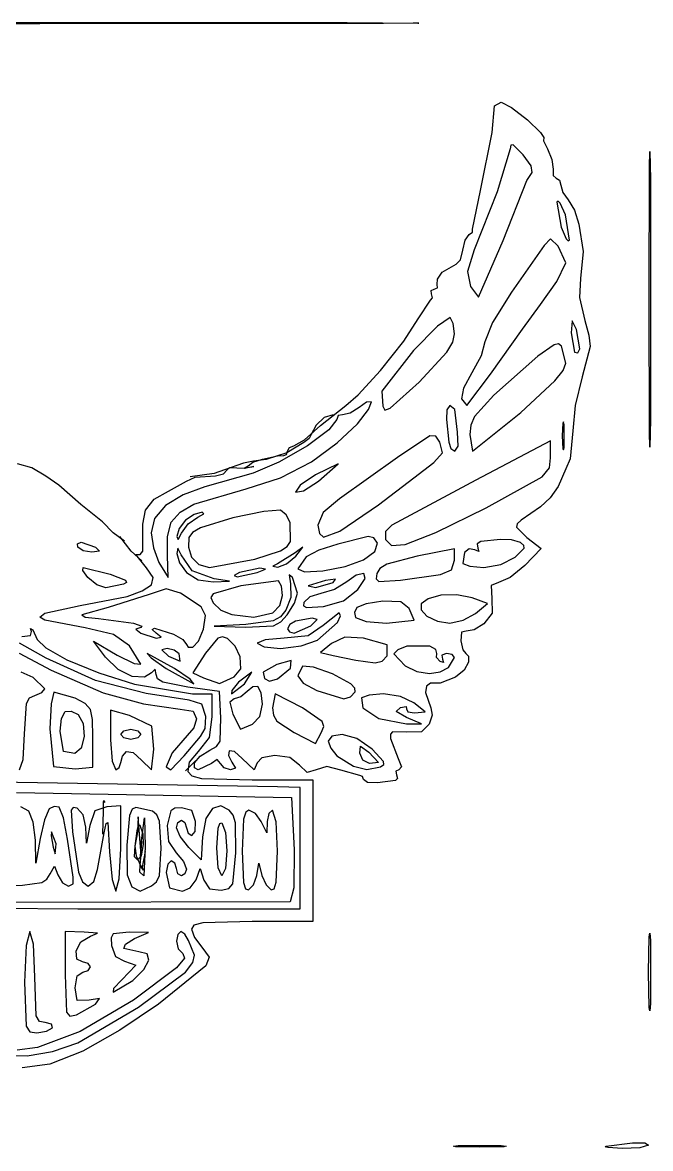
# Model space of a CAD drawing. Extents: x 0.1 to 70.5, y -0.1 to 62.7.
# Drawn here: x 35.4 to 70.5, y -0.1 to 62.7 of the extents above; entities that cross this region are included whole.
import ezdxf

# ---------------------------------------------------------------- set-up
doc = ezdxf.new("R2010")
doc.units = 0

msp = doc.modelspace()

# ---------------------------------------------------------------- linework, layer by layer
at = {"layer": 'Layer 1', "color": 4}
for p, q in [((36.406667, 62.653766), (17.225699, 62.675788)), ((19.261668, 62.728735), (53.551667, 62.728735)), ((55.587635, 62.675788), (36.406667, 62.653766)), ((53.551667, 62.728735), (57.503053, 62.699626)), ((57.243534, 62.686894), (55.587635, 62.675788)), ((57.552236, 62.693076), (57.243534, 62.686894)), ((57.503053, 62.699626), (57.552236, 62.693076)), ((61.654244, 56.590443), (61.776116, 58.072109)), ((61.776116, 58.072109), (62.159444, 58.283555)), ((62.159444, 58.283555), (62.734538, 57.993304)), ((62.734538, 57.993304), (63.621821, 57.295777)), ((63.621821, 57.295777), (64.347055, 56.598315)), ((61.000239, 53.354511), (61.654244, 56.590443)), ((64.347055, 56.598315), (64.532538, 56.30822)), ((64.532538, 56.30822), (64.509177, 56.121689)), ((64.509177, 56.121689), (64.732298, 55.67322)), ((62.662252, 55.67619), (61.920518, 53.277301)), ((62.699745, 55.877303), (62.662252, 55.67619)), ((62.817581, 55.897127), (62.699745, 55.877303)), ((63.389239, 55.350344), (62.817581, 55.897127)), ((63.827903, 54.723269), (63.389239, 55.350344)), ((64.732298, 55.67322), (64.988887, 55.079672)), ((70.427529, 54.775842), (70.439532, 55.42321)), ((70.439532, 55.42321), (70.453292, 55.524668)), ((70.453292, 55.524668), (70.484752, 53.979887)), ((63.87421, 54.362566), (63.827903, 54.723269)), ((64.988887, 55.079672), (65.045996, 54.544331)), ((70.403728, 47.277109), (70.427529, 54.775842)), ((63.582987, 53.909331), (63.87421, 54.362566)), ((65.045996, 54.544331), (65.061574, 54.195522)), ((65.061574, 54.195522), (65.218304, 54.050443)), ((65.218304, 54.050443), (65.399988, 53.93201)), ((62.26808, 50.571831), (63.582987, 53.909331)), ((65.399988, 53.93201), (65.475556, 53.647268)), ((65.475556, 53.647268), (65.597209, 53.240873)), ((70.484752, 53.979887), (70.484752, 40.574331)), ((60.559428, 51.191394), (61.000239, 53.354511)), ((61.920518, 53.277301), (60.649423, 50.044463)), ((65.597209, 53.240873), (65.889691, 52.829957)), ((65.889691, 52.829957), (66.236502, 52.259416)), ((65.339043, 52.764665), (65.265641, 52.712347)), ((65.265641, 52.712347), (65.49896, 51.301235)), ((65.451885, 52.648151), (65.339043, 52.764665)), ((65.734373, 52.001872), (65.451885, 52.648151)), ((66.236502, 52.259416), (66.48877, 51.469243)), ((65.967692, 50.590761), (65.734373, 52.001872)), ((65.734373, 52.001872), (65.734373, 52.001872)), ((60.371313, 50.89088), (60.554439, 51.021778)), ((60.554439, 51.021778), (60.559428, 51.191394)), ((65.49896, 51.301235), (65.781448, 50.654956)), ((66.48877, 51.469243), (66.733773, 49.95822)), ((60.016777, 50.020308), (60.139299, 50.592527)), ((60.139299, 50.592527), (60.371313, 50.89088)), ((60.890381, 47.395638), (62.26808, 50.571831)), ((62.26808, 50.571831), (62.26808, 50.571831)), ((64.548351, 50.293216), (62.723889, 47.677068)), ((64.903814, 50.656611), (64.548351, 50.293216)), ((65.324462, 50.257057), (64.903814, 50.656611)), ((65.781448, 50.654956), (65.894291, 50.538442)), ((65.894291, 50.538442), (65.967692, 50.590761)), ((59.887603, 49.478383), (60.016777, 50.020308)), ((60.649423, 50.044463), (60.278539, 48.835852)), ((65.757778, 49.313794), (65.324462, 50.257057)), ((66.733773, 49.95822), (66.579832, 48.44145)), ((58.860899, 48.806579), (59.639604, 49.252864)), ((59.639604, 49.252864), (59.887603, 49.478383)), ((65.263889, 48.271509), (65.757778, 49.313794)), ((58.575174, 48.101023), (58.592956, 48.415311)), ((58.592956, 48.415311), (58.860899, 48.806579)), ((60.278539, 48.835852), (60.440302, 47.997159)), ((66.579832, 48.44145), (66.532204, 47.378859)), ((58.244015, 47.765732), (58.42, 47.841554)), ((58.26399, 47.583436), (58.244015, 47.765732)), ((58.42, 47.841554), (58.59574, 47.917773)), ((58.59574, 47.917773), (58.575174, 48.101023)), ((60.440302, 47.997159), (60.890381, 47.395638)), ((64.346667, 46.98829), (65.263889, 48.271509)), ((57.527828, 46.188387), (58.201329, 47.230658)), ((58.201329, 47.230658), (58.311389, 47.373334)), ((58.311389, 47.373334), (58.26399, 47.583436)), ((62.723889, 47.677068), (61.677462, 45.996736)), ((66.532204, 47.378859), (66.815442, 46.096983)), ((70.427529, 39.778377), (70.403728, 47.277109)), ((70.403728, 47.277109), (70.403728, 47.277109)), ((63.335628, 45.615071), (64.346667, 46.98829)), ((56.722464, 44.952928), (57.527828, 46.188387)), ((59.303302, 46.26669), (58.600951, 45.786008)), ((59.476747, 45.935627), (59.303302, 46.26669)), ((59.548889, 45.352808), (59.476747, 45.935627)), ((61.677462, 45.996736), (61.242222, 44.912012)), ((66.110019, 46.081689), (66.05789, 45.419146)), ((66.350605, 45.601376), (66.110019, 46.081689)), ((66.815442, 46.096983), (67.052178, 45.282478)), ((58.600951, 45.786008), (57.257191, 44.417183)), ((59.448561, 44.894569), (59.548889, 45.352808)), ((59.548889, 45.352808), (59.548889, 45.352808)), ((61.561224, 43.114331), (63.335628, 45.615071)), ((66.05789, 45.419146), (66.251667, 44.335494)), ((66.544385, 44.517723), (66.350605, 45.601376)), ((66.350605, 45.601376), (66.350605, 45.601376)), ((67.052178, 45.282478), (67.115609, 44.653504)), ((55.419924, 43.313257), (56.722464, 44.952928)), ((59.116718, 44.335129), (59.448561, 44.894569)), ((61.242222, 44.912012), (61.030201, 44.133047)), ((65.102902, 44.745261), (64.200049, 44.10682)), ((65.358911, 44.791301), (65.102902, 44.745261)), ((65.522221, 44.671264), (65.358911, 44.791301)), ((65.753457, 43.714313), (65.522221, 44.671264)), ((67.115609, 44.653504), (66.679468, 42.957086)), ((57.257191, 44.417183), (55.484889, 42.165391)), ((57.573333, 42.660299), (59.116718, 44.335129)), ((61.030201, 44.133047), (60.52045, 43.187842)), ((64.200049, 44.10682), (61.750171, 41.935305)), ((66.251667, 44.335494), (66.424965, 44.300969)), ((66.424965, 44.300969), (66.544385, 44.517723)), ((65.603108, 43.318241), (65.753457, 43.714313)), ((54.167054, 41.946172), (55.419924, 43.313257)), ((60.52045, 43.187842), (60.054313, 42.323029)), ((60.23507, 41.350443), (61.561224, 43.114331)), ((61.561224, 43.114331), (61.561224, 43.114331)), ((63.241324, 40.962647), (65.140978, 42.734916)), ((65.140978, 42.734916), (65.603108, 43.318241)), ((66.679468, 42.957086), (66.281933, 41.349672)), ((55.484889, 42.165391), (55.555444, 41.322389)), ((55.963308, 41.206919), (57.573333, 42.660299)), ((60.054313, 42.323029), (59.94715, 41.737347)), ((53.481111, 41.36608), (54.167054, 41.946172)), ((54.644688, 41.536102), (54.22372, 41.242864)), ((54.911351, 41.566498), (54.644688, 41.536102)), ((54.747533, 41.142229), (54.911351, 41.566498)), ((59.94715, 41.737347), (60.23507, 41.350443)), ((61.750171, 41.935305), (60.662071, 40.747096)), ((52.07, 40.233389), (53.481111, 41.36608)), ((52.786111, 40.841808), (52.269866, 40.691119)), ((53.304767, 40.844779), (53.051892, 40.797809)), ((53.734802, 40.927756), (53.304767, 40.844779)), ((54.22372, 41.242864), (53.734802, 40.927756)), ((54.13351, 40.342337), (54.747533, 41.142229)), ((55.555444, 41.322389), (55.655206, 41.099113)), ((55.655206, 41.099113), (55.963308, 41.206919)), ((59.123229, 41.12246), (59.110285, 40.574331)), ((59.283575, 41.350443), (59.123229, 41.12246)), ((59.559548, 41.138776), (59.283575, 41.350443)), ((59.723683, 39.868776), (59.559548, 41.138776)), ((60.560212, 38.810443), (63.241324, 40.962647)), ((63.241324, 40.962647), (63.241324, 40.962647)), ((66.281933, 41.349672), (66.148475, 39.939331)), ((51.169094, 39.443242), (52.07, 40.233389)), ((51.822861, 40.263857), (51.541739, 39.732207)), ((52.269866, 40.691119), (51.822861, 40.263857)), ((52.98891, 40.569268), (52.536785, 39.991342)), ((53.051892, 40.797809), (52.98891, 40.569268)), ((52.992774, 39.277309), (54.13351, 40.342337)), ((59.110285, 40.574331), (59.234488, 39.304331)), ((60.453167, 40.267619), (60.395556, 39.748083)), ((60.662071, 40.747096), (60.453167, 40.267619)), ((65.58835, 40.367515), (65.552422, 39.657109)), ((65.627239, 40.438457), (65.58835, 40.367515)), ((65.674728, 40.292109), (65.627239, 40.438457)), ((65.674728, 39.022109), (65.674728, 40.292109)), ((65.674728, 40.292109), (65.674728, 40.292109)), ((70.484752, 40.574331), (70.453292, 39.029551)), ((52.536785, 39.991342), (51.348313, 39.104363)), ((51.541739, 39.732207), (51.434009, 39.511887)), ((58.17892, 39.655624), (56.366001, 38.447976)), ((58.50796, 39.641851), (58.17892, 39.655624)), ((58.731904, 39.319426), (58.50796, 39.641851)), ((59.755924, 39.09015), (59.723683, 39.868776)), ((59.723683, 39.868776), (59.723683, 39.868776)), ((60.395556, 39.748083), (60.560212, 38.810443)), ((65.552422, 39.657109), (65.58835, 38.946703)), ((66.148475, 39.939331), (66.004423, 38.387109)), ((70.439532, 39.131009), (70.427529, 39.778377)), ((51.348313, 39.104363), (49.750065, 38.201741)), ((51.148584, 39.300607), (50.185334, 38.722657)), ((50.235556, 38.810443), (50.339184, 39.013829)), ((50.339184, 39.013829), (50.588333, 39.10651)), ((50.588333, 39.10651), (51.169094, 39.443242)), ((51.434009, 39.511887), (51.148584, 39.300607)), ((51.562601, 38.215582), (52.992774, 39.277309)), ((58.88036, 38.722262), (58.731904, 39.319426)), ((59.234488, 39.304331), (59.34688, 38.955522)), ((59.571913, 38.810443), (59.755924, 39.09015)), ((64.911111, 39.385914), (60.742102, 37.193178)), ((64.911111, 38.444774), (64.911111, 39.385914)), ((65.627239, 38.875762), (65.674728, 39.022109)), ((70.453292, 39.029551), (70.439532, 39.131009)), ((48.301445, 38.195659), (48.824444, 38.357976)), ((49.029434, 38.337357), (48.337876, 38.257076)), ((48.824444, 38.357976), (49.671111, 38.540669)), ((50.185334, 38.722657), (49.029434, 38.337357)), ((49.671111, 38.540669), (50.023889, 38.561641)), ((50.023889, 38.561641), (50.173378, 38.62094)), ((50.173378, 38.62094), (50.235556, 38.810443)), ((56.366001, 38.447976), (53.128333, 36.155631)), ((58.387014, 38.17921), (58.88036, 38.722262)), ((59.34688, 38.955522), (59.571913, 38.810443)), ((64.843698, 37.874643), (64.911111, 38.444774)), ((65.58835, 38.946703), (65.627239, 38.875762)), ((66.004423, 38.387109), (65.75254, 37.822665)), ((35.963174, 37.870313), (35.154715, 38.105889)), ((36.733969, 37.417577), (35.963174, 37.870313)), ((46.717633, 37.759407), (46.144884, 37.570186)), ((46.662358, 37.537324), (46.848889, 37.744325)), ((47.777208, 38.144707), (46.717633, 37.759407)), ((46.848889, 37.744325), (47.010719, 37.903486)), ((47.010719, 37.903486), (47.399801, 37.885541)), ((47.399801, 37.885541), (47.813584, 37.855498)), ((48.337876, 38.257076), (47.777208, 38.144707)), ((47.813584, 37.855498), (48.034801, 37.985574)), ((48.114988, 37.901044), (47.873533, 37.855732)), ((47.873533, 37.855732), (47.992748, 37.891854)), ((47.873533, 37.855732), (47.873533, 37.855732)), ((47.992748, 37.891854), (48.35516, 37.952057)), ((48.034801, 37.985574), (48.301445, 38.195659)), ((48.35516, 37.952057), (48.114988, 37.901044)), ((49.750065, 38.201741), (48.312736, 37.586204)), ((49.830226, 37.316067), (51.562601, 38.215582)), ((53.057778, 38.108734), (51.786482, 37.495722)), ((51.949912, 37.133759), (53.057778, 38.108734)), ((53.057778, 38.108734), (53.057778, 38.108734)), ((57.285582, 37.313633), (58.387014, 38.17921)), ((64.431483, 37.381387), (64.843698, 37.874643)), ((65.75254, 37.822665), (65.329065, 36.834887)), ((37.461642, 36.916744), (36.733969, 37.417577)), ((43.587182, 36.585252), (44.591111, 37.126767)), ((44.591111, 37.126767), (45.085, 37.363358)), ((45.465407, 37.470432), (44.791133, 37.374107)), ((45.085, 37.363358), (46.213889, 37.44025)), ((46.144884, 37.570186), (45.465407, 37.470432)), ((48.312736, 37.586204), (45.616571, 36.818004)), ((46.213889, 37.44025), (46.662358, 37.537324)), ((47.926642, 36.70139), (49.830226, 37.316067)), ((51.786482, 37.495722), (50.936636, 36.916225)), ((51.119473, 36.59174), (51.949912, 37.133759)), ((55.310027, 35.822639), (57.285582, 37.313633)), ((60.742102, 37.193178), (56.041835, 34.682599)), ((61.312778, 35.645355), (64.431483, 37.381387)), ((38.687657, 35.82695), (37.461642, 36.916744)), ((42.781142, 36.128919), (43.587182, 36.585252)), ((45.616571, 36.818004), (44.407534, 36.364651)), ((44.999535, 35.859068), (47.926642, 36.70139)), ((50.936636, 36.916225), (50.678616, 36.520747)), ((50.678616, 36.520747), (51.119473, 36.59174)), ((65.329065, 36.834887), (64.886799, 36.212234)), ((39.913676, 34.873382), (38.687657, 35.82695)), ((42.313598, 35.51298), (42.781142, 36.128919)), ((44.407534, 36.364651), (43.429349, 35.776139)), ((44.245544, 35.400428), (44.999535, 35.859068)), ((53.128333, 36.155631), (52.211803, 35.380374)), ((53.146887, 34.340969), (55.310027, 35.822639)), ((64.886799, 36.212234), (64.343382, 35.705998)), ((42.153973, 34.73241), (42.313598, 35.51298)), ((43.429349, 35.776139), (42.812645, 35.054848)), ((43.735114, 34.8419), (44.245544, 35.400428)), ((45.025108, 35.281318), (44.542778, 34.956703)), ((45.46, 35.405887), (45.025108, 35.281318)), ((45.219473, 35.130303), (45.554803, 35.317555)), ((45.554803, 35.317555), (45.46, 35.405887)), ((48.901662, 35.448898), (47.176738, 35.085754)), ((49.83848, 35.515759), (48.901662, 35.448898)), ((50.153933, 35.255822), (49.83848, 35.515759)), ((50.384941, 34.833259), (50.153933, 35.255822)), ((52.211803, 35.380374), (51.928889, 34.679836)), ((58.501952, 34.276573), (61.312778, 35.645355)), ((61.312778, 35.645355), (61.312778, 35.645355)), ((64.343382, 35.705998), (63.263038, 34.95399)), ((40.499008, 34.245464), (39.913676, 34.873382)), ((42.148859, 33.851683), (42.153973, 34.73241)), ((42.812645, 35.054848), (42.615556, 34.255783)), ((43.535789, 34.03881), (43.735114, 34.8419)), ((44.542778, 34.956703), (44.183529, 34.494598)), ((44.320138, 34.230968), (44.690617, 34.759824)), ((44.690617, 34.759824), (45.219473, 35.130303)), ((45.219473, 35.130303), (45.219473, 35.130303)), ((47.176738, 35.085754), (45.374699, 34.523742)), ((50.386852, 33.762532), (50.384941, 34.833259)), ((51.928889, 34.679836), (52.017241, 34.208645)), ((56.041835, 34.682599), (55.694759, 34.322838)), ((63.038797, 34.75951), (63.004821, 34.576704)), ((63.004821, 34.576704), (63.592555, 34.000434)), ((63.263038, 34.95399), (63.038797, 34.75951)), ((41.139691, 33.783589), (40.499008, 34.245464)), ((41.49794, 33.22658), (40.867243, 34.056038)), ((42.615556, 34.255783), (42.742039, 33.421053)), ((43.536619, 32.983559), (43.535789, 34.03881)), ((44.183529, 34.494598), (44.044557, 34.039477)), ((44.044557, 34.039477), (44.124438, 33.871568)), ((44.124438, 33.871568), (44.320138, 34.230968)), ((44.725215, 33.990582), (44.698832, 33.453658)), ((44.925863, 34.262479), (44.725215, 33.990582)), ((45.374699, 34.523742), (44.925863, 34.262479)), ((52.017241, 34.208645), (52.229664, 34.012663)), ((52.229664, 34.012663), (53.146887, 34.340969)), ((54.73435, 34.04285), (53.028565, 33.619516)), ((53.146887, 34.340969), (53.146887, 34.340969)), ((55.052297, 33.980905), (54.73435, 34.04285)), ((55.24579, 33.676209), (55.052297, 33.980905)), ((55.694759, 34.322838), (55.695054, 33.884012)), ((56.796988, 33.595172), (58.501952, 34.276573)), ((63.592555, 34.000434), (64.386962, 33.375555)), ((38.508668, 33.646269), (38.718343, 33.72612)), ((38.523333, 33.448219), (38.508668, 33.646269)), ((38.828159, 33.250168), (38.523333, 33.448219)), ((38.523333, 33.448219), (38.523333, 33.448219)), ((38.718343, 33.72612), (39.511111, 33.448219)), ((39.511111, 33.448219), (39.731181, 33.227179)), ((42.151737, 33.223312), (42.148859, 33.851683)), ((42.742039, 33.421053), (43.046136, 32.587537)), ((44.102517, 33.390135), (44.044557, 33.095441)), ((44.295207, 33.015087), (44.102517, 33.390135)), ((44.698832, 33.453658), (44.867627, 32.894434)), ((49.830046, 33.248328), (50.206521, 33.495129)), ((50.206521, 33.495129), (50.386852, 33.762532)), ((51.082055, 33.449335), (50.658889, 33.132268)), ((50.685703, 32.95433), (51.082055, 33.449335)), ((53.028565, 33.619516), (51.974497, 33.285098)), ((55.097198, 33.204518), (55.24579, 33.676209)), ((55.695054, 33.884012), (56.030489, 33.541799)), ((56.030489, 33.541799), (56.796988, 33.595172)), ((59.548889, 33.36592), (57.456189, 32.949512)), ((59.548889, 32.723938), (59.548889, 33.36592)), ((60.36793, 33.351718), (60.100402, 33.145072)), ((60.689831, 33.29966), (60.36793, 33.351718)), ((61.013899, 33.76262), (60.811484, 33.644519)), ((60.811484, 33.644519), (60.845838, 33.404612)), ((60.845838, 33.404612), (60.904257, 33.218656)), ((62.106212, 33.882731), (61.013899, 33.76262)), ((62.73601, 33.867488), (62.106212, 33.882731)), ((63.235101, 33.707364), (62.73601, 33.867488)), ((62.935556, 32.887974), (63.427881, 33.387899)), ((63.410594, 33.552314), (63.235101, 33.707364)), ((63.427881, 33.387899), (63.410594, 33.552314)), ((64.386962, 33.375555), (63.464784, 32.424108)), ((39.316101, 33.170317), (38.828159, 33.250168)), ((39.731181, 33.227179), (39.316101, 33.170317)), ((42.093261, 32.693796), (41.49794, 33.22658)), ((41.768889, 33.041542), (42.011332, 33.04947)), ((42.352217, 32.300446), (41.768889, 33.041542)), ((42.011332, 33.04947), (42.151737, 33.223312)), ((43.575913, 31.754885), (43.536619, 32.983559)), ((43.536619, 32.983559), (43.536619, 32.983559)), ((44.044557, 33.095441), (44.197727, 32.580826)), ((44.91232, 32.122838), (44.295207, 33.015087)), ((44.867627, 32.894434), (45.285777, 32.477848)), ((45.883596, 32.31933), (48.404834, 32.774755)), ((48.404834, 32.774755), (49.830046, 33.248328)), ((48.404834, 32.774755), (48.404834, 32.774755)), ((50.658889, 33.132268), (49.671111, 32.519549)), ((50.173771, 32.512406), (50.685703, 32.95433)), ((50.685703, 32.95433), (50.685703, 32.95433)), ((51.264676, 32.919774), (50.8, 32.245461)), ((51.974497, 33.285098), (51.264676, 32.919774)), ((53.44014, 32.37416), (54.471265, 32.743894)), ((54.471265, 32.743894), (55.097198, 33.204518)), ((54.471265, 32.743894), (54.471265, 32.743894)), ((57.456189, 32.949512), (55.764684, 32.504779)), ((59.376705, 32.191415), (59.548889, 32.723938)), ((60.100402, 33.145072), (60.0075, 32.544472)), ((60.904257, 33.218656), (60.689831, 33.29966)), ((62.134716, 32.487741), (62.935556, 32.887974)), ((62.935556, 32.887974), (62.935556, 32.887974)), ((38.80204, 32.152266), (38.832369, 32.315046)), ((39.087778, 31.754885), (38.80204, 32.152266)), ((38.832369, 32.315046), (40.331469, 31.938886)), ((42.736265, 31.767907), (42.352217, 32.300446)), ((43.046136, 32.587537), (43.575913, 31.754885)), ((44.197727, 32.580826), (44.591111, 32.037107)), ((46.143333, 31.681033), (44.91232, 32.122838)), ((45.285777, 32.477848), (45.883596, 32.31933)), ((48.683333, 32.27136), (47.554444, 32.037107)), ((48.542222, 32.037107), (48.995632, 32.219851)), ((48.995632, 32.219851), (48.683333, 32.27136)), ((49.671111, 32.519549), (49.406502, 32.388127)), ((49.406502, 32.388127), (49.697925, 32.341611)), ((49.697925, 32.341611), (50.173771, 32.512406)), ((50.8, 32.245461), (51.173111, 32.079379)), ((51.173111, 32.079379), (52.195939, 32.123815)), ((52.195939, 32.123815), (53.44014, 32.37416)), ((55.385423, 32.26811), (55.218635, 31.979181)), ((55.764684, 32.504779), (55.385423, 32.26811)), ((58.772778, 31.933357), (59.376705, 32.191415)), ((60.0075, 32.544472), (60.411765, 32.38731)), ((60.411765, 32.38731), (61.188323, 32.325606)), ((61.188323, 32.325606), (62.134716, 32.487741)), ((63.464784, 32.424108), (62.653592, 31.75215)), ((39.594718, 31.356246), (39.087778, 31.754885)), ((39.087778, 31.754885), (39.087778, 31.754885)), ((40.331469, 31.938886), (41.189464, 31.607837)), ((41.249553, 31.48634), (41.084497, 31.378725)), ((41.189464, 31.607837), (41.249553, 31.48634)), ((42.637792, 31.358343), (42.736265, 31.767907)), ((44.591111, 32.037107), (45.247648, 31.631049)), ((45.247648, 31.631049), (46.072778, 31.514948)), ((46.072778, 31.514948), (46.99, 31.557234)), ((46.99, 31.557234), (46.143333, 31.681033)), ((46.143333, 31.681033), (46.143333, 31.681033)), ((47.554444, 32.037107), (47.256952, 31.862351)), ((47.256952, 31.862351), (47.413333, 31.802855)), ((47.413333, 31.802855), (48.542222, 32.037107)), ((49.723808, 31.581206), (47.61764, 31.294996)), ((48.542222, 32.037107), (48.542222, 32.037107)), ((49.88591, 31.281574), (49.723808, 31.581206)), ((50.504883, 31.754885), (50.322123, 31.911537)), ((50.322123, 31.911537), (50.399205, 31.40005)), ((50.795679, 30.875724), (50.504883, 31.754885)), ((52.352222, 31.582645), (51.387962, 31.291849)), ((51.811295, 31.194762), (52.775556, 31.485558)), ((52.911697, 31.664422), (52.352222, 31.582645)), ((52.775556, 31.485558), (52.911697, 31.664422)), ((52.775556, 31.485558), (52.775556, 31.485558)), ((53.531493, 31.525506), (52.854956, 31.094104)), ((54.065307, 31.896345), (53.531493, 31.525506)), ((54.485359, 31.98458), (54.065307, 31.896345)), ((54.152315, 31.090218), (54.567514, 31.701768)), ((54.567514, 31.701768), (54.485359, 31.98458)), ((55.218635, 31.979181), (55.177106, 31.680577)), ((55.177106, 31.680577), (55.318353, 31.536967)), ((55.318353, 31.536967), (56.535224, 31.605008)), ((56.535224, 31.605008), (58.772778, 31.933357)), ((58.772778, 31.933357), (58.772778, 31.933357)), ((61.998248, 31.472663), (61.58623, 31.310466)), ((62.653592, 31.75215), (61.998248, 31.472663)), ((40.096214, 31.190441), (39.594718, 31.356246)), ((41.084497, 31.378725), (40.096214, 31.190441)), ((42.506223, 30.801104), (40.220025, 30.090093)), ((41.278353, 30.695115), (42.115633, 31.015527)), ((42.115633, 31.015527), (42.637792, 31.358343)), ((43.453862, 31.120402), (42.506223, 30.801104)), ((44.253717, 30.877121), (43.453862, 31.120402)), ((45.403443, 30.116046), (44.253717, 30.877121)), ((46.08379, 30.850981), (45.942735, 30.636477)), ((47.61764, 31.294996), (46.08379, 30.850981)), ((49.953333, 30.760382), (49.88591, 31.281574)), ((50.399205, 31.40005), (50.41701, 30.644598)), ((50.626908, 30.335357), (50.795679, 30.875724)), ((51.387962, 31.291849), (51.811295, 31.194762)), ((52.091765, 30.860263), (51.471017, 30.678446)), ((52.854956, 31.094104), (52.091765, 30.860263)), ((53.34715, 30.453969), (54.152315, 31.090218)), ((54.152315, 31.090218), (54.152315, 31.090218)), ((59.67633, 30.800661), (58.785613, 30.7749)), ((60.539605, 30.622796), (59.67633, 30.800661)), ((61.58623, 31.310466), (61.630647, 30.588864)), ((36.688889, 29.766808), (38.664444, 30.194603)), ((38.664444, 30.194603), (41.278353, 30.695115)), ((45.942735, 30.636477), (46.072507, 30.336109)), ((46.072507, 30.336109), (46.517053, 29.928372)), ((49.407442, 29.789258), (49.795692, 30.193116)), ((49.795692, 30.193116), (49.953333, 30.760382)), ((50.41701, 30.644598), (50.127913, 29.931913)), ((50.215072, 29.676279), (50.626908, 30.335357)), ((51.136956, 30.372129), (51.128056, 30.18531)), ((51.128056, 30.18531), (51.282902, 30.090364)), ((51.471017, 30.678446), (51.136956, 30.372129)), ((52.24364, 30.14301), (53.34715, 30.453969)), ((54.627409, 30.288831), (54.094092, 30.081866)), ((55.553864, 30.430653), (54.627409, 30.288831)), ((56.560947, 30.400816), (55.553864, 30.430653)), ((57.025695, 30.030149), (56.560947, 30.400816)), ((58.085719, 30.562028), (57.681227, 30.290028)), ((57.681227, 30.290028), (57.69699, 29.956415)), ((58.785613, 30.7749), (58.085719, 30.562028)), ((61.383333, 30.299928), (60.539605, 30.622796)), ((60.717069, 29.757407), (61.383333, 30.299928)), ((61.630647, 30.588864), (61.644494, 29.776126)), ((36.406667, 29.548304), (36.688889, 29.766808)), ((36.688889, 29.382754), (36.406667, 29.548304)), ((40.220025, 30.090093), (38.745482, 29.672221)), ((38.745482, 29.672221), (38.946512, 29.538738)), ((38.946512, 29.538738), (39.67574, 29.463718)), ((45.648421, 29.632593), (45.403443, 30.116046)), ((45.540332, 28.868158), (45.648421, 29.632593)), ((46.517053, 29.928372), (47.120339, 29.693481)), ((47.120339, 29.693481), (48.349109, 29.539393)), ((48.349109, 29.539393), (49.407442, 29.789258)), ((49.407442, 29.789258), (49.407442, 29.789258)), ((49.830357, 29.572755), (49.438078, 29.348628)), ((50.127913, 29.931913), (49.830357, 29.572755)), ((49.84982, 29.27747), (50.215072, 29.676279)), ((50.215072, 29.676279), (50.215072, 29.676279)), ((51.282902, 30.090364), (52.24364, 30.14301)), ((53.109365, 29.77933), (52.211111, 29.073774)), ((53.012811, 29.247761), (53.178112, 29.623181)), ((53.178112, 29.623181), (53.109365, 29.77933)), ((54.094092, 30.081866), (53.970861, 29.812809)), ((53.970861, 29.812809), (54.030358, 29.521698)), ((57.291111, 29.37455), (57.025695, 30.030149)), ((57.69699, 29.956415), (58.00749, 29.595405)), ((58.00749, 29.595405), (58.598696, 29.326663)), ((60.022838, 29.374251), (60.717069, 29.757407)), ((60.717069, 29.757407), (60.717069, 29.757407)), ((61.644494, 29.776126), (61.188521, 29.16831)), ((35.936219, 28.750968), (35.877772, 28.914436)), ((35.877772, 28.914436), (36.00864, 28.83859)), ((38.946667, 28.948594), (36.688889, 29.382754)), ((40.52699, 28.571915), (38.946667, 28.948594)), ((39.67574, 29.463718), (41.627778, 29.214885)), ((41.627778, 29.214885), (42.101382, 29.051653)), ((42.051111, 28.961732), (41.76889, 28.884709)), ((42.101382, 29.051653), (42.051111, 28.961732)), ((42.680014, 28.85146), (42.813944, 28.928342)), ((42.813944, 28.928342), (43.872277, 28.605139)), ((47.909579, 29.14168), (46.143333, 29.04142)), ((46.143333, 29.04142), (47.886739, 28.987042)), ((47.886739, 28.987042), (49.444448, 29.060576)), ((49.438078, 29.348628), (47.909579, 29.14168)), ((49.444448, 29.060576), (49.84982, 29.27747)), ((50.36669, 29.130784), (50.235556, 28.902468)), ((50.681972, 29.325801), (50.36669, 29.130784)), ((50.604948, 28.650441), (51.52217, 29.064799)), ((51.599194, 29.488133), (50.681972, 29.325801)), ((52.211111, 29.073774), (51.387764, 28.503009)), ((51.52217, 29.064799), (51.890195, 29.4076)), ((51.52217, 29.064799), (51.52217, 29.064799)), ((51.890195, 29.4076), (51.599194, 29.488133)), ((51.908543, 28.259984), (53.012811, 29.247761)), ((54.030358, 29.521698), (54.615351, 29.305012)), ((54.615351, 29.305012), (55.755546, 29.214885)), ((55.755546, 29.214885), (57.291111, 29.37455)), ((57.291111, 29.37455), (57.291111, 29.37455)), ((58.598696, 29.326663), (59.289343, 29.214885)), ((59.289343, 29.214885), (60.022838, 29.374251)), ((61.188521, 29.16831), (60.644142, 28.830394)), ((35.412468, 28.468746), (35.891142, 28.521608)), ((35.891142, 28.521608), (35.936219, 28.750968)), ((36.00864, 28.83859), (36.265556, 28.292078)), ((36.265556, 28.292078), (36.748827, 27.83388)), ((41.416111, 27.937299), (40.52699, 28.571915)), ((41.76889, 28.884709), (42.051111, 28.650441)), ((42.051111, 28.650441), (42.897778, 28.376863)), ((42.897778, 28.650441), (42.680014, 28.85146)), ((43.179999, 28.422459), (42.897778, 28.650441)), ((42.897778, 28.376863), (43.179999, 28.422459)), ((43.872277, 28.605139), (44.379954, 28.297322)), ((44.379954, 28.297322), (44.591111, 28.017176)), ((45.259893, 28.2132), (45.540332, 28.868158)), ((45.540332, 28.868158), (45.540332, 28.868158)), ((46.331755, 28.367357), (45.655512, 27.536688)), ((46.596429, 28.445167), (46.331755, 28.367357)), ((46.887494, 28.347557), (46.596429, 28.445167)), ((47.308816, 27.93356), (46.887494, 28.347557)), ((48.983737, 28.285316), (48.542222, 28.085996)), ((50.04525, 28.368219), (48.983737, 28.285316)), ((51.387764, 28.503009), (50.04525, 28.368219)), ((50.235556, 28.902468), (50.344064, 28.724474)), ((50.344064, 28.724474), (50.604948, 28.650441)), ((53.423214, 28.432777), (52.692328, 28.074228)), ((54.467404, 28.36849), (53.423214, 28.432777)), ((55.784942, 27.992905), (54.467404, 28.36849)), ((59.943834, 28.705037), (59.896688, 28.216708)), ((60.204392, 28.771706), (59.943834, 28.705037)), ((60.644142, 28.830394), (60.204392, 28.771706)), ((36.753515, 27.262153), (35.265922, 28.097514)), ((36.748827, 27.83388), (37.910733, 27.169435)), ((40.069234, 27.30824), (39.411323, 28.198109)), ((39.411323, 28.198109), (40.731217, 27.4246)), ((42.051111, 26.929472), (41.416111, 27.937299)), ((43.516121, 27.794799), (43.213244, 27.717098)), ((43.213244, 27.717098), (43.582731, 27.374382)), ((43.907812, 27.712719), (43.516121, 27.794799)), ((44.179383, 27.502776), (43.907812, 27.712719)), ((44.591111, 28.017176), (44.6935, 27.86737)), ((44.6935, 27.86737), (44.939667, 27.872921)), ((44.939667, 27.872921), (45.259893, 28.2132)), ((47.592728, 27.328382), (47.308816, 27.93356)), ((48.542222, 28.085996), (48.923219, 27.886677)), ((48.923219, 27.886677), (49.839234, 27.803774)), ((49.839234, 27.803774), (50.982111, 27.937786)), ((50.982111, 27.937786), (51.908543, 28.259984)), ((51.908543, 28.259984), (51.908543, 28.259984)), ((52.692328, 28.074228), (52.07, 27.569168)), ((55.782611, 27.392613), (55.784942, 27.992905)), ((56.376529, 27.727157), (56.162222, 27.506961)), ((56.891778, 27.925691), (56.376529, 27.727157)), ((58.165876, 27.935967), (56.891778, 27.925691)), ((58.506452, 27.742699), (58.165876, 27.935967)), ((58.560606, 27.520733), (58.506452, 27.742699)), ((59.896688, 28.216708), (60.005775, 27.725754)), ((60.005775, 27.725754), (60.187259, 27.521552)), ((35.25717, 27.528184), (37.031363, 26.596921)), ((39.511111, 26.011141), (36.753515, 27.262153)), ((37.910733, 27.169435), (39.701092, 26.435707)), ((40.779507, 26.623183), (40.069234, 27.30824)), ((40.731217, 27.4246), (41.663393, 26.960084)), ((43.931007, 26.674885), (42.394087, 27.520344)), ((42.394087, 27.520344), (42.624582, 27.271491)), ((42.624582, 27.271491), (43.462222, 26.674885)), ((43.582731, 27.374382), (44.24599, 27.082358)), ((44.24599, 27.082358), (44.179383, 27.502776)), ((44.179383, 27.502776), (44.179383, 27.502776)), ((45.655512, 27.536688), (44.942704, 26.447964)), ((47.619981, 26.668589), (47.592728, 27.328382)), ((50.432408, 27.13655), (49.628038, 26.906107)), ((50.389209, 26.69518), (50.432408, 27.13655)), ((52.07, 27.569168), (52.775556, 27.415239)), ((52.775556, 27.415239), (54.045556, 27.141946)), ((54.045556, 27.141946), (55.112745, 26.989845)), ((55.112745, 26.989845), (55.516902, 27.094654)), ((55.516902, 27.094654), (55.782611, 27.392613)), ((55.782611, 27.392613), (55.782611, 27.392613)), ((56.162222, 27.506961), (56.789464, 26.831998)), ((58.551865, 27.289548), (58.560606, 27.520733)), ((58.741225, 27.074114), (58.551865, 27.289548)), ((58.930304, 27.010781), (58.741225, 27.074114)), ((59.108899, 27.521552), (58.847077, 27.431039)), ((58.847077, 27.431039), (58.870283, 27.195724)), ((58.870283, 27.195724), (58.930304, 27.010781)), ((59.419642, 27.45523), (59.108899, 27.521552)), ((59.210222, 26.73133), (59.548889, 27.295774)), ((59.548889, 27.295774), (59.419642, 27.45523)), ((60.337373, 27.029396), (60.086504, 26.579595)), ((60.187259, 27.521552), (60.327485, 27.376981)), ((60.327485, 27.376981), (60.337373, 27.029396)), ((36.041996, 26.187163), (35.374734, 26.467905)), ((37.031363, 26.596921), (39.934444, 25.329444)), ((39.701092, 26.435707), (41.695322, 25.810944)), ((41.565491, 26.234238), (40.779507, 26.623183)), ((41.663393, 26.960084), (42.051111, 26.929472)), ((42.64649, 26.433052), (42.256763, 26.19012)), ((42.840622, 26.642526), (42.64649, 26.433052)), ((42.893457, 26.346748), (42.840622, 26.642526)), ((43.462222, 26.674885), (44.999142, 25.829427)), ((44.795482, 26.077282), (43.931007, 26.674885)), ((43.931007, 26.674885), (43.931007, 26.674885)), ((44.942704, 26.447964), (45.543018, 26.157191)), ((47.259898, 26.207641), (47.619981, 26.668589)), ((48.234752, 26.479215), (47.493973, 25.91304)), ((47.838233, 25.829949), (48.234752, 26.479215)), ((49.628038, 26.906107), (48.866738, 26.481995)), ((48.866738, 26.481995), (48.954422, 26.128455)), ((49.672519, 26.111194), (50.389209, 26.69518)), ((50.389209, 26.69518), (50.389209, 26.69518)), ((51.073818, 26.810801), (50.8, 26.265082)), ((51.678587, 26.753345), (51.073818, 26.810801)), ((52.748101, 26.377564), (51.678587, 26.753345)), ((56.789464, 26.831998), (57.446132, 26.521718)), ((57.446132, 26.521718), (58.144131, 26.392663)), ((58.144131, 26.392663), (58.757358, 26.492146)), ((58.757358, 26.492146), (59.210222, 26.73133)), ((59.210222, 26.73133), (59.210222, 26.73133)), ((60.086504, 26.579595), (59.599805, 26.189274)), ((36.688889, 25.546454), (36.041996, 26.187163)), ((42.333333, 25.287278), (39.511111, 26.011141)), ((42.256763, 26.19012), (41.565491, 26.234238)), ((41.695322, 25.810944), (44.918478, 25.263774)), ((42.980069, 26.109608), (42.893457, 26.346748)), ((43.269277, 25.926681), (42.980069, 26.109608)), ((44.661667, 25.641193), (43.269277, 25.926681)), ((44.999142, 25.829427), (44.795482, 26.077282)), ((45.543018, 26.157191), (46.44217, 25.847319)), ((46.44217, 25.847319), (47.259898, 26.207641)), ((47.097456, 25.263774), (47.838233, 25.829949)), ((47.493973, 25.91304), (47.119719, 25.454496)), ((47.259898, 26.207641), (47.259898, 26.207641)), ((47.838233, 25.829949), (47.838233, 25.829949)), ((48.954422, 26.128455), (49.224795, 25.969178)), ((49.224795, 25.969178), (49.672519, 26.111194)), ((50.8, 26.265082), (51.110885, 25.870234)), ((51.110885, 25.870234), (51.858333, 25.449612)), ((53.768252, 25.825481), (52.748101, 26.377564)), ((53.978922, 25.590686), (53.768252, 25.825481)), ((58.210103, 25.861639), (57.984809, 25.692956)), ((58.753138, 25.868187), (58.210103, 25.861639)), ((59.599805, 26.189274), (58.753138, 25.868187)), ((35.826357, 25.039391), (36.124444, 25.182)), ((36.124444, 25.182), (36.523083, 25.349946)), ((36.523083, 25.349946), (36.688889, 25.546454)), ((37.182778, 25.359591), (37.033288, 24.706784)), ((38.382222, 25.020818), (37.182778, 25.359591)), ((39.934444, 25.329444), (42.192222, 24.706741)), ((44.732222, 24.909755), (42.333333, 25.287278)), ((46.425556, 25.404885), (44.661667, 25.641193)), ((44.918478, 25.263774), (46.002222, 25.263774)), ((46.002222, 25.263774), (46.002222, 23.980236)), ((46.510837, 23.923879), (46.425556, 25.404885)), ((47.119719, 25.454496), (47.097456, 25.263774)), ((47.975198, 25.401778), (47.618999, 25.104994)), ((48.295018, 25.653131), (47.975198, 25.401778)), ((48.574201, 25.667343), (48.295018, 25.653131)), ((48.750935, 25.317218), (48.574201, 25.667343)), ((48.824444, 24.692604), (48.750935, 25.317218)), ((49.539996, 25.263774), (49.396746, 24.487663)), ((51.064826, 24.479208), (49.539996, 25.263774)), ((51.858333, 25.449612), (53.380361, 24.996095)), ((53.75257, 25.102376), (53.996311, 25.378325)), ((53.996311, 25.378325), (53.978922, 25.590686)), ((53.996311, 25.378325), (53.996311, 25.378325)), ((54.778861, 25.197638), (54.363056, 25.038631)), ((55.583167, 25.263774), (54.778861, 25.197638)), ((56.532334, 25.119914), (55.583167, 25.263774)), ((57.984809, 25.692956), (57.936045, 25.33433)), ((57.936045, 25.33433), (58.229548, 24.493497)), ((35.56, 23.032418), (35.655651, 24.720156)), ((35.655651, 24.720156), (35.826357, 25.039391)), ((37.033288, 24.706784), (36.971111, 23.3186)), ((38.944471, 24.723042), (38.382222, 25.020818)), ((39.238696, 24.390374), (38.944471, 24.723042)), ((42.192222, 24.706741), (44.238333, 24.418682)), ((45.438875, 24.698278), (44.732222, 24.909755)), ((45.673656, 24.007691), (45.438875, 24.698278)), ((47.252345, 24.981552), (47.016241, 24.806979)), ((47.016241, 24.806979), (47.173399, 24.134885)), ((47.618999, 25.104994), (47.252345, 24.981552)), ((48.681788, 24.010485), (48.824444, 24.692604)), ((53.380361, 24.996095), (53.75257, 25.102376)), ((54.363056, 25.038631), (54.424921, 24.488247)), ((57.284713, 24.761261), (56.532334, 25.119914)), ((56.539243, 24.501396), (56.8476, 24.562096)), ((56.8476, 24.562096), (56.876335, 24.430956)), ((57.905292, 24.258747), (57.284713, 24.761261)), ((37.535556, 23.177489), (37.622089, 23.883604)), ((37.622089, 23.883604), (37.830139, 24.283636)), ((37.830139, 24.283636), (38.163148, 24.308515)), ((38.163148, 24.308515), (38.550108, 24.112663)), ((38.550108, 24.112663), (38.834679, 23.617437)), ((39.351629, 23.833282), (39.238696, 24.390374)), ((41.416111, 24.049228), (40.357778, 24.364275)), ((40.357778, 24.364275), (40.357778, 22.697358)), ((42.666533, 23.455667), (41.416111, 24.049228)), ((44.238333, 24.418682), (44.966799, 24.304567)), ((44.966799, 24.304567), (45.155556, 23.868665)), ((45.629909, 23.32572), (45.673656, 24.007691)), ((46.002222, 23.980236), (45.854689, 22.821338)), ((46.4701, 22.627886), (46.510837, 23.923879)), ((47.173399, 24.134885), (47.600608, 23.288219)), ((48.278553, 23.580369), (48.681788, 24.010485)), ((49.396746, 24.487663), (49.451801, 24.076621)), ((49.451801, 24.076621), (49.638766, 23.745591)), ((52.167342, 23.724806), (51.064826, 24.479208)), ((51.064826, 24.479208), (51.064826, 24.479208)), ((54.424921, 24.488247), (55.323523, 23.884611)), ((55.323523, 23.884611), (56.867778, 23.601059)), ((56.287247, 24.279325), (56.539243, 24.501396)), ((56.877362, 23.952911), (56.287247, 24.279325)), ((56.876335, 24.430956), (56.936918, 24.259157)), ((57.714444, 23.5959), (56.877362, 23.952911)), ((56.877362, 23.952911), (56.877362, 23.952911)), ((56.936918, 24.259157), (57.309879, 24.213896)), ((57.309879, 24.213896), (57.905292, 24.258747)), ((58.293278, 24.081771), (58.142403, 23.579082)), ((58.229548, 24.493497), (58.293278, 24.081771)), ((36.971111, 23.3186), (37.172691, 21.205156)), ((38.834679, 23.617437), (38.890524, 22.891234)), ((39.37, 22.862235), (39.351629, 23.833282)), ((41.088028, 23.205316), (41.486667, 23.288219)), ((41.486667, 23.288219), (41.885306, 23.205316)), ((42.76572, 22.17435), (42.666533, 23.455667)), ((45.002906, 23.373), (44.6359, 22.951443)), ((45.155556, 23.868665), (45.002906, 23.373)), ((45.370228, 22.878802), (45.629909, 23.32572)), ((47.600608, 23.288219), (48.278553, 23.580369)), ((48.278553, 23.580369), (48.278553, 23.580369)), ((49.638766, 23.745591), (50.59619, 23.107515)), ((52.113166, 23.099059), (52.249309, 23.442628)), ((52.249309, 23.442628), (52.167342, 23.724806)), ((56.867778, 23.601059), (57.714444, 23.5959)), ((58.142403, 23.579082), (57.700724, 23.153807)), ((35.479499, 21.601491), (35.56, 23.032418)), ((35.56, 23.032418), (35.56, 23.032418)), ((37.733461, 22.0555), (37.535556, 23.177489)), ((38.890524, 22.891234), (38.707319, 22.242054)), ((39.37, 21.171552), (39.37, 22.862235)), ((39.37, 22.862235), (39.37, 22.862235)), ((40.357778, 22.697358), (40.440279, 21.517726)), ((40.922222, 23.005996), (41.088028, 23.205316)), ((41.088028, 22.806677), (40.922222, 23.005996)), ((40.922222, 23.005996), (40.922222, 23.005996)), ((41.486667, 22.723774), (41.088028, 22.806677)), ((41.885306, 22.806677), (41.486667, 22.723774)), ((41.885306, 23.205316), (42.051111, 23.005996)), ((42.051111, 23.005996), (41.885306, 22.806677)), ((44.6359, 22.951443), (43.789233, 21.966216)), ((44.466891, 21.806552), (45.370228, 22.878802)), ((45.854689, 22.821338), (45.249406, 22.049156)), ((46.269002, 22.337243), (46.4701, 22.627886)), ((50.59619, 23.107515), (51.787778, 22.503474)), ((51.787778, 22.503474), (52.113166, 23.099059)), ((52.70957, 22.901269), (52.493333, 22.626405)), ((52.493333, 22.626405), (52.638413, 22.231932)), ((53.277104, 23.005996), (52.70957, 22.901269)), ((54.092387, 22.780673), (53.277104, 23.005996)), ((54.959422, 22.185297), (54.092387, 22.780673)), ((56.090792, 23.144952), (55.967604, 23.017182)), ((55.967604, 23.017182), (55.968172, 22.780927)), ((55.968172, 22.780927), (56.397618, 21.665441)), ((56.863166, 23.136513), (56.090792, 23.144952)), ((57.700724, 23.153807), (56.863166, 23.136513)), ((38.368461, 21.940218), (37.733461, 22.0555)), ((37.733461, 22.0555), (37.733461, 22.0555)), ((38.707319, 22.242054), (38.368461, 21.940218)), ((41.016501, 21.7826), (41.243168, 22.042151)), ((41.243168, 22.042151), (41.621808, 21.986503)), ((42.637913, 21.030441), (42.76572, 22.17435)), ((45.249406, 22.049156), (44.733732, 21.447327)), ((45.350219, 21.781854), (45.891363, 22.121763)), ((45.891363, 22.121763), (46.269002, 22.337243)), ((46.974077, 22.095595), (46.933723, 21.824565)), ((47.27053, 22.053736), (46.974077, 22.095595)), ((47.694531, 21.665441), (47.27053, 22.053736)), ((52.638413, 22.231932), (52.987222, 21.816565)), ((54.257804, 21.962864), (54.300305, 22.355515)), ((54.300305, 22.355515), (54.766399, 22.004384)), ((54.766399, 22.004384), (55.315556, 21.427573)), ((55.588874, 21.496455), (54.959422, 22.185297)), ((35.277778, 21.030441), (35.479499, 21.601491)), ((40.440279, 21.517726), (40.64, 21.030441)), ((40.839319, 21.149902), (40.922222, 21.437117)), ((40.922222, 21.437117), (41.016501, 21.7826)), ((40.922222, 21.437117), (40.922222, 21.437117)), ((41.621808, 21.986503), (42.083561, 21.564919)), ((42.083561, 21.564919), (42.637913, 21.030441)), ((43.789233, 21.966216), (43.462222, 21.190105)), ((43.711986, 21.030441), (44.466891, 21.806552)), ((44.466891, 21.806552), (44.466891, 21.806552)), ((45.090193, 21.523415), (44.545295, 20.978518)), ((44.733732, 21.447327), (44.676105, 20.933802)), ((45.038828, 21.415547), (45.350219, 21.781854)), ((45.03963, 21.143566), (45.038828, 21.415547)), ((45.981056, 21.383219), (45.249078, 21.030441)), ((46.306082, 21.594885), (45.981056, 21.383219)), ((46.484351, 21.383219), (46.306082, 21.594885)), ((46.703304, 21.134069), (46.484351, 21.383219)), ((46.933723, 21.824565), (47.12545, 21.460595)), ((47.12545, 21.460595), (47.330782, 21.112879)), ((48.375793, 21.030441), (47.694531, 21.665441)), ((48.542222, 21.408046), (48.375793, 21.030441)), ((48.802397, 21.694983), (48.542222, 21.408046)), ((49.520272, 21.822418), (48.802397, 21.694983)), ((50.363717, 21.715536), (49.520272, 21.822418)), ((50.90195, 21.282931), (50.363717, 21.715536)), ((52.987222, 21.816565), (53.904444, 21.230661)), ((54.434904, 21.570282), (54.257804, 21.962864)), ((54.257804, 21.962864), (54.257804, 21.962864)), ((54.806963, 21.386055), (54.434904, 21.570282)), ((55.315556, 21.427573), (54.806963, 21.386055)), ((55.596809, 21.316128), (55.588874, 21.496455)), ((56.397618, 21.665441), (56.586763, 21.184685)), ((37.172691, 21.205156), (38.372136, 21.087565)), ((38.372136, 21.087565), (39.37, 21.171552)), ((40.64, 21.030441), (40.839319, 21.149902)), ((43.462222, 21.190105), (43.711986, 21.030441)), ((44.676105, 20.933802), (44.891411, 20.692073)), ((45.249078, 21.030441), (45.03963, 21.143566)), ((47.048076, 21.030441), (46.703304, 21.134069)), ((47.330782, 21.112879), (47.048076, 21.030441)), ((51.328586, 20.879842), (50.90195, 21.282931)), ((51.8289, 21.031307), (51.328586, 20.879842)), ((52.421741, 21.211018), (51.8289, 21.031307)), ((53.198889, 21.006506), (52.421741, 21.211018)), ((54.257222, 20.702645), (53.198889, 21.006506)), ((53.904444, 21.230661), (54.657473, 21.052722)), ((54.657473, 21.052722), (55.422571, 21.197519)), ((55.422571, 21.197519), (55.596809, 21.316128)), ((55.422571, 21.197519), (55.422571, 21.197519)), ((56.437719, 21.030441), (56.27086, 20.947538)), ((56.27086, 20.947538), (56.303333, 20.748219)), ((56.303333, 20.748219), (56.35945, 20.539446)), ((56.586763, 21.184685), (56.437719, 21.030441)), ((49.671111, 20.076118), (33.796111, 20.335254)), ((44.891411, 20.692073), (45.433133, 20.550002)), ((45.433133, 20.550002), (48.251144, 20.465996)), ((48.251144, 20.465996), (51.646667, 20.465996)), ((51.646667, 20.465996), (51.646667, 16.514885)), ((54.406712, 20.656895), (54.257222, 20.702645)), ((54.468889, 20.482904), (54.406712, 20.656895)), ((54.696872, 20.322559), (54.468889, 20.482904)), ((54.468889, 20.482904), (54.468889, 20.482904)), ((55.245, 20.309614), (54.696872, 20.322559)), ((56.249435, 20.433817), (55.245, 20.309614)), ((56.35945, 20.539446), (56.249435, 20.433817)), ((35.0991, 19.756253), (50.455796, 19.482966)), ((50.941111, 20.037631), (49.671111, 20.076118)), ((50.455796, 19.482966), (50.604843, 16.553349)), ((50.941111, 16.653482), (50.941111, 20.037631)), ((35.785778, 18.716219), (35.355918, 18.955402)), ((37.203658, 18.987949), (36.928642, 18.843083)), ((37.477979, 18.949357), (37.203658, 18.987949)), ((37.727438, 18.352048), (37.477979, 18.949357)), ((38.268132, 18.924046), (38.157423, 18.767778)), ((38.496661, 18.884956), (38.268132, 18.924046)), ((38.831941, 18.513768), (38.496661, 18.884956)), ((40.146111, 18.962093), (39.482411, 18.730564)), ((39.937106, 19.235071), (39.936345, 18.736116)), ((39.973916, 19.307106), (39.937106, 19.235071)), ((40.049899, 19.207604), (39.973916, 19.307106)), ((40.922222, 19.021067), (40.146111, 18.962093)), ((40.922222, 16.639088), (40.922222, 19.021067)), ((41.768889, 18.93246), (41.560174, 18.824897)), ((42.686111, 18.710865), (41.768889, 18.93246)), ((43.940682, 18.877893), (43.714428, 18.734574)), ((44.308889, 18.913774), (43.940682, 18.877893)), ((44.889705, 18.756678), (44.308889, 18.913774)), ((46.049122, 18.8685), (45.679113, 18.31631)), ((46.516672, 19.009376), (46.049122, 18.8685)), ((46.977816, 18.782772), (46.516672, 19.009376)), ((36.034712, 18.099828), (35.785778, 18.716219)), ((36.666162, 18.243387), (36.421983, 17.188451)), ((36.928642, 18.843083), (36.666162, 18.243387)), ((37.942672, 17.153616), (37.727438, 18.352048)), ((38.157423, 18.767778), (38.229373, 17.574596)), ((38.983818, 17.825246), (38.831941, 18.513768)), ((39.482411, 18.730564), (39.195485, 17.920668)), ((39.936345, 18.736116), (39.913676, 17.436691)), ((41.416488, 18.480628), (41.261713, 16.821974)), ((41.560174, 18.824897), (41.416488, 18.480628)), ((41.901384, 18.398078), (41.858936, 17.540038)), ((41.997709, 16.953202), (41.901384, 18.398078)), ((42.069594, 16.938219), (42.244656, 18.34933)), ((42.244656, 18.34933), (42.288996, 16.726552)), ((42.929604, 18.512567), (42.686111, 18.710865)), ((43.080898, 18.154687), (42.929604, 18.512567)), ((43.714428, 18.734574), (43.519087, 17.911572)), ((45.103745, 18.137663), (44.889705, 18.756678)), ((45.679113, 18.31631), (45.49398, 17.289269)), ((47.197805, 18.505669), (46.977816, 18.782772)), ((47.325424, 18.069694), (47.197805, 18.505669)), ((47.77787, 18.278763), (47.695556, 16.491368)), ((47.895092, 18.658741), (47.77787, 18.278763)), ((48.075763, 18.772663), (47.895092, 18.658741)), ((48.434243, 18.586132), (48.075763, 18.772663)), ((48.762217, 18.137663), (48.434243, 18.586132)), ((49.183958, 18.586132), (49.087566, 18.137663)), ((49.388889, 18.772663), (49.183958, 18.586132)), ((49.591827, 18.131784), (49.388889, 18.772663)), ((36.157639, 17.093441), (36.034712, 18.099828)), ((39.02097, 16.938219), (38.983818, 17.825246)), ((39.195485, 17.920668), (39.02097, 16.938219)), ((39.991764, 17.502663), (40.114252, 18.038104)), ((40.114252, 18.038104), (40.193198, 18.085322)), ((40.193198, 18.085322), (40.299092, 16.44433)), ((41.822737, 17.616201), (41.708733, 16.760554)), ((41.89117, 17.939889), (41.822737, 17.616201)), ((41.997709, 17.916454), (41.89117, 17.939889)), ((42.169444, 17.437462), (41.997709, 17.916454)), ((43.18, 16.655996), (43.080898, 18.154687)), ((43.519087, 17.911572), (43.586202, 17.018824)), ((44.026667, 17.797712), (44.109569, 18.087632)), ((44.229707, 17.304754), (44.026667, 17.797712)), ((44.109569, 18.087632), (44.308889, 18.208219)), ((44.308889, 18.208219), (44.508208, 18.083864)), ((44.508208, 18.083864), (44.591111, 17.784885)), ((44.591111, 17.784885), (44.67952, 17.485906)), ((45.078404, 17.589535), (45.103745, 18.137663)), ((46.284444, 16.672653), (46.359848, 17.775759)), ((46.359848, 17.775759), (46.448648, 18.031885)), ((46.448648, 18.031885), (46.566667, 18.067107)), ((46.566667, 18.067107), (46.765986, 17.534299)), ((47.354253, 16.400249), (47.325424, 18.069694)), ((49.068465, 17.502663), (48.762217, 18.137663)), ((49.087566, 18.137663), (49.068465, 17.502663)), ((49.671111, 16.491368), (49.591827, 18.131784)), ((36.190834, 15.80933), (36.157639, 17.093441)), ((36.421983, 17.188451), (36.190834, 15.80933)), ((37.052967, 17.572914), (37.043089, 17.342014)), ((37.043089, 17.342014), (37.142571, 16.713935)), ((37.325416, 16.891793), (37.052967, 17.572914)), ((37.052967, 17.572914), (37.052967, 17.572914)), ((38.276897, 15.033219), (37.942672, 17.153616)), ((38.229373, 17.574596), (38.560694, 15.315441)), ((39.626199, 15.456552), (39.991764, 17.502663)), ((41.858936, 17.540038), (41.708733, 16.760554)), ((41.997709, 15.700979), (42.094031, 17.049527)), ((42.190357, 16.856879), (42.169444, 17.437462)), ((43.586202, 17.018824), (44.012976, 16.386164)), ((44.717868, 16.696007), (44.229707, 17.304754)), ((44.67952, 17.485906), (44.892079, 17.361552)), ((44.892079, 17.361552), (45.078404, 17.589535)), ((45.49398, 17.289269), (45.40907, 16.004802)), ((46.765986, 17.534299), (46.848889, 16.498229)), ((37.142571, 16.713935), (37.265363, 16.345066)), ((37.265363, 16.345066), (37.325416, 16.891793)), ((40.299092, 16.44433), (40.436723, 14.899604)), ((40.843659, 14.949308), (40.922222, 16.639088)), ((40.922222, 16.639088), (40.922222, 16.639088)), ((41.261713, 16.821974), (41.283233, 15.165667)), ((41.708733, 16.760554), (41.673816, 16.1815)), ((41.708733, 16.760554), (41.777441, 16.221882)), ((41.989477, 15.315441), (42.069594, 16.938219)), ((42.071056, 16.305753), (41.997709, 16.953202)), ((42.078379, 16.234672), (42.190357, 16.856879)), ((42.286682, 16.471578), (42.094031, 15.508328)), ((42.288996, 16.726552), (42.208879, 15.103774)), ((43.076859, 15.12906), (43.18, 16.655996)), ((44.012976, 16.386164), (44.421284, 15.905145)), ((45.40907, 16.004802), (44.717868, 16.696007)), ((46.367347, 15.564632), (46.284444, 16.672653)), ((46.284444, 16.672653), (46.284444, 16.672653)), ((46.848889, 16.498229), (46.765986, 15.513395)), ((47.180014, 14.661834), (47.354253, 16.400249)), ((47.695556, 16.491368), (47.773428, 14.739295)), ((49.593442, 14.749552), (49.671111, 16.491368)), ((50.604843, 16.553349), (50.579745, 14.439153)), ((50.941111, 13.26933), (50.941111, 16.653482)), ((50.941111, 16.653482), (50.941111, 16.653482)), ((51.646667, 16.514885), (51.646667, 12.563774)), ((41.673816, 16.1815), (41.851615, 16.007876)), ((41.777441, 16.221882), (42.029936, 15.691405)), ((41.851615, 16.007876), (42.078379, 16.234672)), ((41.997709, 15.700979), (42.071056, 16.305753)), ((43.545125, 15.757001), (43.462222, 15.291923)), ((43.744444, 15.950441), (43.545125, 15.757001)), ((43.943764, 15.826087), (43.744444, 15.950441)), ((44.026667, 15.527107), (43.943764, 15.826087)), ((44.421284, 15.905145), (44.591111, 15.483366)), ((48.514751, 15.125881), (48.62839, 15.80933)), ((48.62839, 15.80933), (48.804757, 15.124698)), ((36.806225, 14.931335), (36.983091, 15.221085)), ((36.983091, 15.221085), (37.217767, 15.653603)), ((36.983091, 15.221085), (36.983091, 15.221085)), ((37.217767, 15.653603), (37.41295, 15.17433)), ((37.41295, 15.17433), (37.666305, 14.725861)), ((38.560694, 15.315441), (38.779651, 14.767312)), ((39.414615, 14.802196), (39.626199, 15.456552)), ((41.283233, 15.165667), (41.543935, 14.497964)), ((42.208879, 15.103774), (41.989477, 15.315441)), ((41.989477, 15.315441), (41.989477, 15.315441)), ((42.194074, 15.430609), (41.997709, 15.700979)), ((42.029936, 15.691405), (42.194074, 15.430609)), ((42.910434, 14.769006), (43.076859, 15.12906)), ((43.462222, 15.291923), (43.650371, 14.445257)), ((44.109569, 15.228128), (44.026667, 15.527107)), ((44.308889, 15.103774), (44.109569, 15.228128)), ((44.508208, 15.21528), (44.308889, 15.103774)), ((44.591111, 15.483366), (44.508208, 15.21528)), ((45.124709, 14.887473), (45.357898, 15.517836)), ((45.357898, 15.517836), (45.563175, 14.871065)), ((46.566667, 15.103774), (46.367347, 15.564632)), ((46.765986, 15.513395), (46.566667, 15.103774)), ((48.330865, 14.609066), (48.514751, 15.125881)), ((48.514751, 15.125881), (48.514751, 15.125881)), ((48.804757, 15.124698), (49.030658, 14.607397)), ((34.148889, 14.534772), (35.445279, 14.583808)), ((35.445279, 14.583808), (36.526019, 14.743064)), ((36.526019, 14.743064), (36.806225, 14.931335)), ((37.666305, 14.725861), (38.010823, 14.53933)), ((38.010823, 14.53933), (38.273678, 14.670289)), ((38.273678, 14.670289), (38.276897, 15.033219)), ((38.779651, 14.767312), (39.097413, 14.53933)), ((39.097413, 14.53933), (39.414615, 14.802196)), ((40.436723, 14.899604), (40.65187, 14.257107)), ((40.65187, 14.257107), (40.843659, 14.949308)), ((41.543935, 14.497964), (41.999109, 14.261428)), ((41.999109, 14.261428), (42.634109, 14.549258)), ((42.634109, 14.549258), (42.910434, 14.769006)), ((42.634109, 14.549258), (42.634109, 14.549258)), ((44.805361, 14.442277), (45.124709, 14.887473)), ((45.124709, 14.887473), (45.124709, 14.887473)), ((45.563175, 14.871065), (45.884496, 14.380064)), ((46.945988, 14.401074), (47.180014, 14.661834)), ((47.773428, 14.739295), (47.882381, 14.389149)), ((48.048333, 14.326249), (48.330865, 14.609066)), ((49.030658, 14.607397), (49.326117, 14.325069)), ((49.486704, 14.392847), (49.593442, 14.749552)), ((43.650371, 14.445257), (44.36502, 14.257107)), ((44.36502, 14.257107), (44.805361, 14.442277)), ((45.884496, 14.380064), (46.520337, 14.311255)), ((46.520337, 14.311255), (46.945988, 14.401074)), ((47.882381, 14.389149), (48.048333, 14.326249)), ((49.326117, 14.325069), (49.486704, 14.392847)), ((50.579745, 14.439153), (50.384603, 13.660916)), ((22.860001, 13.434108), (38.523333, 13.264588)), ((50.384603, 13.660916), (34.854444, 13.618769)), ((38.523333, 13.264588), (50.941111, 13.26933)), ((35.842222, 11.99933), (35.637611, 11.223219)), ((36.046049, 11.293774), (35.842222, 11.99933)), ((38.876111, 11.971198), (37.817778, 11.99933)), ((37.817778, 11.99933), (37.817778, 9.581422)), ((39.617717, 11.913083), (38.876111, 11.971198)), ((41.397366, 11.976408), (40.4921, 11.881629)), ((42.474444, 11.953486), (41.397366, 11.976408)), ((41.69167, 11.606776), (42.474444, 11.953486)), ((44.275973, 11.99933), (44.099901, 11.840433)), ((44.503219, 11.85425), (44.275973, 11.99933)), ((45.005625, 12.355415), (44.873333, 12.140441)), ((44.873333, 12.140441), (45.044686, 11.670109)), ((45.508333, 12.484399), (45.005625, 12.355415)), ((48.26, 12.563774), (45.508333, 12.484399)), ((51.646667, 12.563774), (48.26, 12.563774)), ((38.433149, 10.929428), (38.689314, 11.437328)), ((38.689314, 11.437328), (39.228889, 11.747963)), ((39.228889, 11.747963), (39.617717, 11.913083)), ((40.4921, 11.881629), (40.38604, 11.651884)), ((40.38604, 11.651884), (40.409588, 11.223219)), ((41.19606, 11.304685), (41.69167, 11.606776)), ((44.099901, 11.840433), (44.026667, 11.458403)), ((44.026667, 11.458403), (44.130295, 11.036958)), ((44.699487, 11.505441), (44.503219, 11.85425)), ((45.029775, 10.683881), (44.699487, 11.505441)), ((45.044686, 11.670109), (45.456661, 11.13378)), ((70.38209, 9.741552), (70.411525, 11.714903)), ((70.411525, 11.714903), (70.443385, 11.911962)), ((70.443385, 11.911962), (70.482291, 11.505441)), ((70.482291, 11.505441), (70.482291, 7.977663)), ((35.637611, 11.223219), (35.56, 9.177107)), ((36.124444, 9.45933), (36.046049, 11.293774)), ((38.475937, 10.461488), (38.433149, 10.929428)), ((40.409588, 11.223219), (40.625218, 10.605899)), ((41.103705, 11.065253), (41.19606, 11.304685)), ((41.932064, 10.870441), (41.103705, 11.065253)), ((42.393126, 10.755361), (41.932064, 10.870441)), ((42.496839, 10.401864), (42.393126, 10.755361)), ((44.130295, 11.036958), (44.379444, 10.783293)), ((44.379444, 10.783293), (44.471743, 10.51489)), ((44.949024, 10.270764), (45.029775, 10.683881)), ((45.456661, 11.13378), (45.865258, 10.57411)), ((38.785927, 10.305996), (38.475937, 10.461488)), ((39.098769, 10.223094), (38.785927, 10.305996)), ((39.228889, 10.023774), (39.098769, 10.223094)), ((40.625218, 10.605899), (41.133889, 10.356923)), ((41.768889, 10.131719), (40.992778, 9.313601)), ((41.133889, 10.356923), (41.768889, 10.131719)), ((42.206372, 9.877378), (42.496839, 10.401864)), ((45.668328, 10.096429), (43.038889, 7.95852)), ((44.471743, 10.51489), (44.026667, 9.96959)), ((44.535705, 9.73766), (44.949024, 10.270764)), ((45.865258, 10.57411), (45.668328, 10.096429)), ((36.211142, 7.298285), (36.124444, 9.45933)), ((37.817778, 9.581422), (37.901307, 7.506618)), ((38.382222, 8.86429), (38.486825, 9.524786)), ((38.486825, 9.524786), (38.805556, 9.741552)), ((38.805556, 9.741552), (39.104535, 9.824455)), ((39.104535, 9.824455), (39.228889, 10.023774)), ((41.604588, 9.274378), (42.206372, 9.877378)), ((44.026667, 9.96959), (41.627778, 8.165287)), ((41.91, 7.789728), (44.535705, 9.73766)), ((70.411525, 7.768201), (70.38209, 9.741552)), ((70.38209, 9.741552), (70.38209, 9.741552)), ((35.56, 9.177107), (35.647778, 6.714486)), ((38.499895, 8.148886), (38.382222, 8.86429)), ((40.498889, 8.622984), (41.604588, 9.274378)), ((40.527552, 8.828954), (40.498889, 8.622984)), ((40.992778, 9.313601), (40.527552, 8.828954)), ((41.604588, 9.274378), (41.604588, 9.274378)), ((39.158333, 8.177307), (38.499895, 8.148886)), ((39.731079, 8.265533), (39.158333, 8.177307)), ((39.511111, 7.955969), (39.731079, 8.265533)), ((38.452778, 7.353935), (39.511111, 7.955969)), ((38.523333, 5.798383), (41.91, 7.789728)), ((41.627778, 8.165287), (38.664444, 6.429448)), ((39.511111, 7.955969), (39.511111, 7.955969)), ((43.038889, 7.95852), (40.866353, 6.490902)), ((70.443385, 7.571142), (70.411525, 7.768201)), ((70.482291, 7.977663), (70.443385, 7.571142)), ((36.385414, 6.982063), (36.211142, 7.298285)), ((36.705546, 6.91933), (36.385414, 6.982063)), ((37.064711, 6.836427), (36.705546, 6.91933)), ((37.901307, 7.506618), (38.090342, 7.28896)), ((38.090342, 7.28896), (38.452778, 7.353935)), ((35.647778, 6.714486), (35.852503, 6.401541)), ((35.852503, 6.401541), (36.248899, 6.354885)), ((36.248899, 6.354885), (36.786671, 6.437788)), ((38.664444, 6.429448), (36.274454, 5.527918)), ((36.786671, 6.437788), (37.112222, 6.637107)), ((37.112222, 6.637107), (37.064711, 6.836427)), ((37.112222, 6.637107), (37.112222, 6.637107)), ((40.866353, 6.490902), (38.813517, 5.326981)), ((37.112222, 5.307886), (38.523333, 5.798383)), ((38.523333, 5.798383), (38.523333, 5.798383)), ((33.725556, 5.115966), (35.701111, 5.058181)), ((36.274454, 5.527918), (35.150601, 5.379552)), ((35.701111, 5.058181), (37.112222, 5.307886)), ((38.813517, 5.326981), (36.967923, 4.593038)), ((36.967923, 4.593038), (35.42685, 4.392529)), ((59.484121, 0.028472), (59.760556, 0.07042)), ((59.618122, -0.005879), (59.484121, 0.028472)), ((59.760556, 0.07042), (62.159444, 0.07042)), ((59.760556, 0.07042), (59.760556, 0.07042)), ((62.159444, 0.07042), (62.435879, 0.028472)), ((62.435879, 0.028472), (62.301878, -0.005879)), ((67.955647, -0.016991), (68.015556, 0.021356)), ((68.015556, 0.021356), (69.477424, 0.211859)), ((68.015556, 0.021356), (68.015556, 0.021356)), ((69.477424, 0.211859), (70.170363, 0.215775)), ((70.377993, 0.087015), (69.891655, -0.061033)), ((70.170363, 0.215775), (70.377993, 0.087015)), ((60.96, -0.037615), (59.618122, -0.005879)), ((62.301878, -0.005879), (60.96, -0.037615)), ((68.105472, -0.053311), (67.955647, -0.016991)), ((68.916121, -0.103488), (68.105472, -0.053311)), ((69.891655, -0.061033), (68.916121, -0.103488))]:
    msp.add_line(p, q, dxfattribs=at)

doc.saveas('drawing.dxf')
